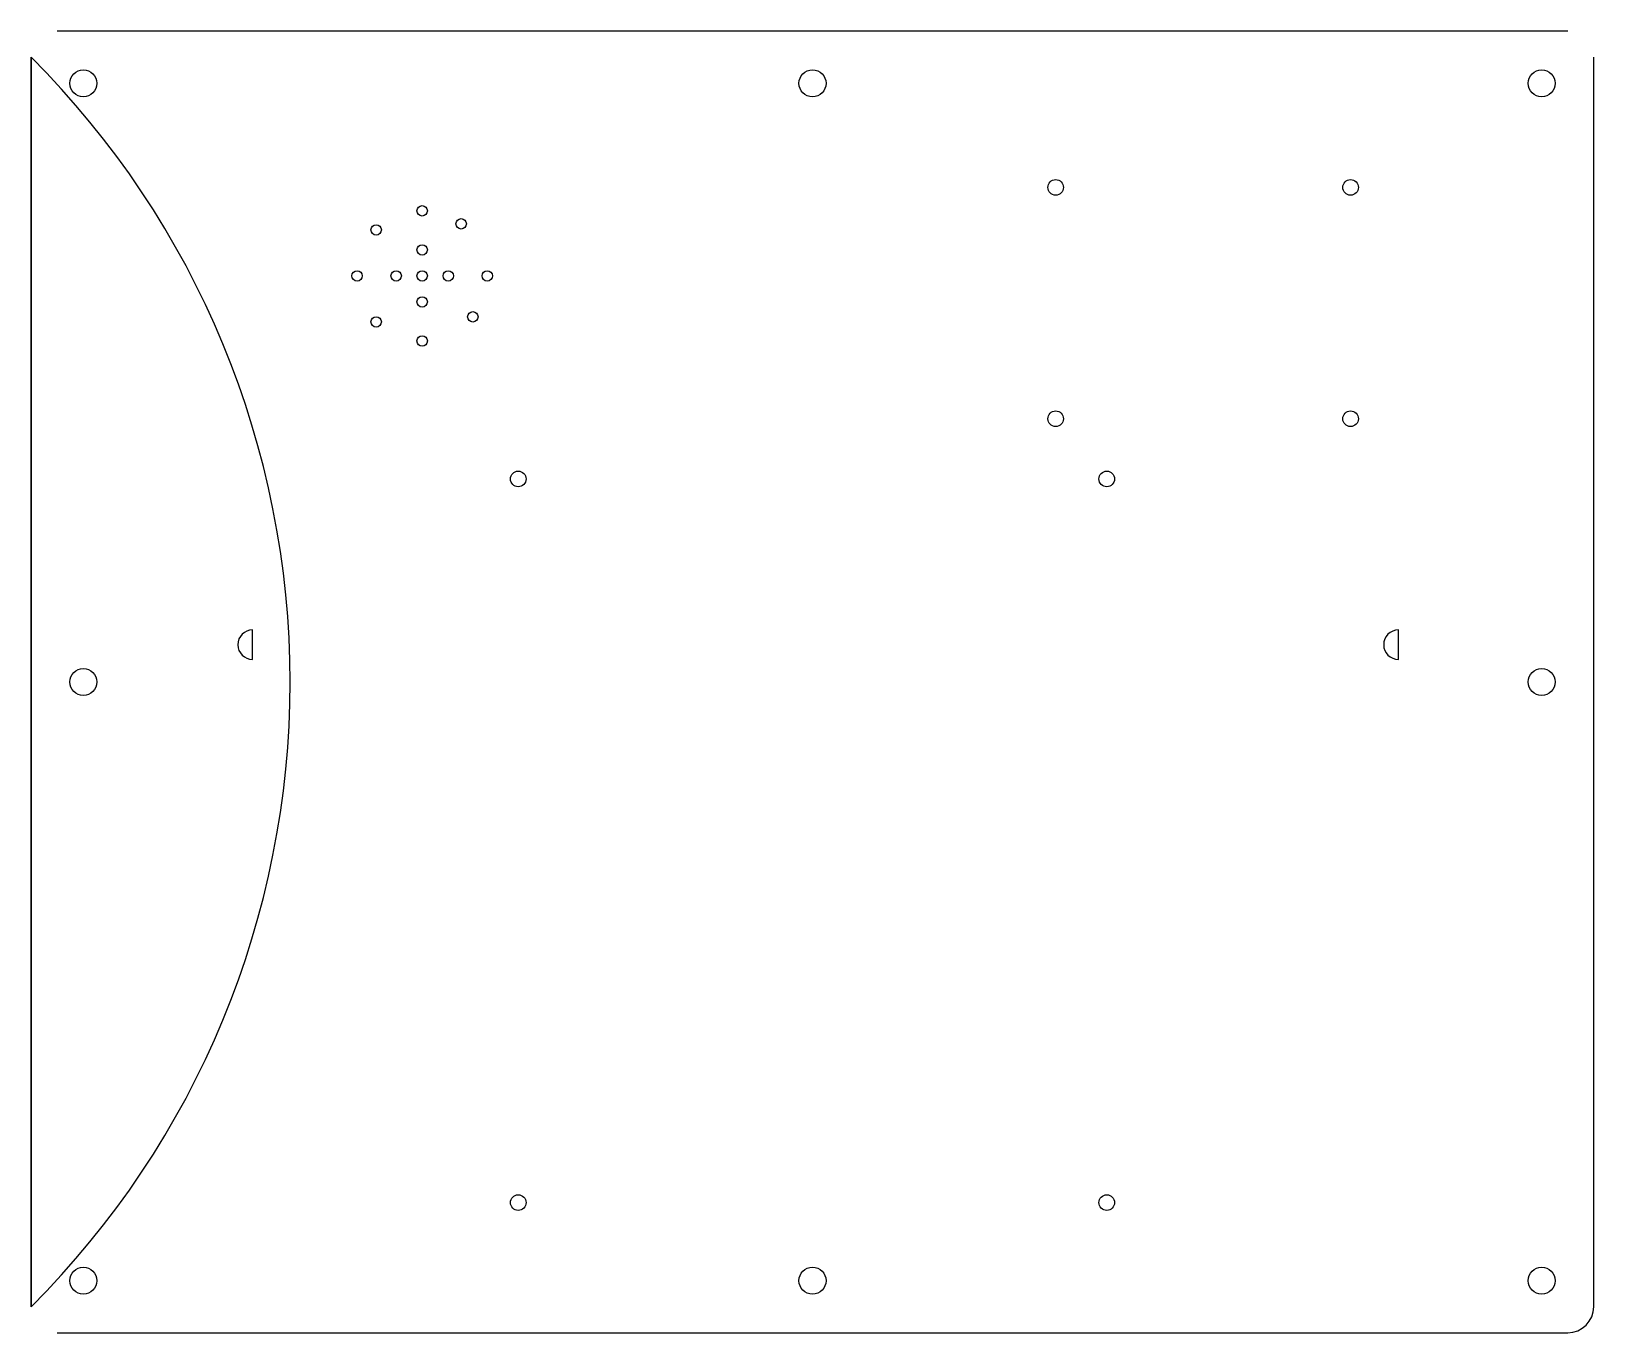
# Model space of a CAD drawing. Header units: millimetres. Extents: x 0 to 300, y 0 to 250.
import ezdxf

# ---------------------------------------------------------------- set-up
doc = ezdxf.new("R2010")
doc.units = ezdxf.units.MM

msp = doc.modelspace()

# ---------------------------------------------------------------- linework, layer by layer
for p, q in [((295, 250), (5, 250)), ((0, 5), (0, 245)), ((0, 5), (0, 245)), ((300, 5), (300, 245)), ((5, 0), (295, 0))]:
    msp.add_line(p, q)
for points in [[(0, 245), (0, 5, 0.414214)], [(42.5, 129.33), (42.5, 135, 1)], [(42.5, 129.33), (42.5, 135, 1)], [(262.5, 129.33), (262.5, 135, 1)], [(262.5, 129.33), (262.5, 135, 1)]]:
    msp.add_lwpolyline(points, format="xyb", close=True)
for centre, radius in [((10, 240), 2.6), ((10, 240), 2.6), ((150, 240), 2.6), ((150, 240), 2.6), ((290, 240), 2.6), ((290, 240), 2.6), ((196.69, 220), 1.5), ((196.69, 220), 1.5), ((253.31, 220), 1.5), ((253.31, 220), 1.5), ((75.06, 215.5), 1), ((75.06, 215.5), 1), ((82.54, 213.01), 1), ((82.54, 213.01), 1), ((66.22, 211.84), 1), ((66.22, 211.84), 1), ((75.06, 208), 1), ((75.06, 208), 1), ((62.56, 203), 1), ((62.56, 203), 1), ((70.06, 203), 1), ((70.06, 203), 1), ((75.06, 203), 1), ((75.06, 203), 1), ((80.06, 203), 1), ((80.06, 203), 1), ((87.56, 203), 1), ((87.56, 203), 1), ((75.06, 198), 1), ((75.06, 198), 1), ((66.22, 194.16), 1), ((66.22, 194.16), 1), ((84.78, 195.14), 1), ((84.78, 195.14), 1), ((75.06, 190.5), 1), ((75.06, 190.5), 1), ((196.69, 175.56), 1.5), ((196.69, 175.56), 1.5), ((253.31, 175.56), 1.5), ((253.31, 175.56), 1.5), ((93.5, 164), 1.5), ((93.5, 164), 1.5), ((206.5, 164), 1.5), ((206.5, 164), 1.5), ((10, 125), 2.6), ((10, 125), 2.6), ((290, 125), 2.6), ((290, 125), 2.6), ((93.5, 25), 1.5), ((93.5, 25), 1.5), ((206.5, 25), 1.5), ((206.5, 25), 1.5), ((10, 10), 2.6), ((10, 10), 2.6), ((150, 10), 2.6), ((150, 10), 2.6), ((290, 10), 2.6), ((290, 10), 2.6)]:
    msp.add_circle(centre, radius)
msp.add_arc((295, 5), 5, 270, 0)

doc.saveas('drawing.dxf')
